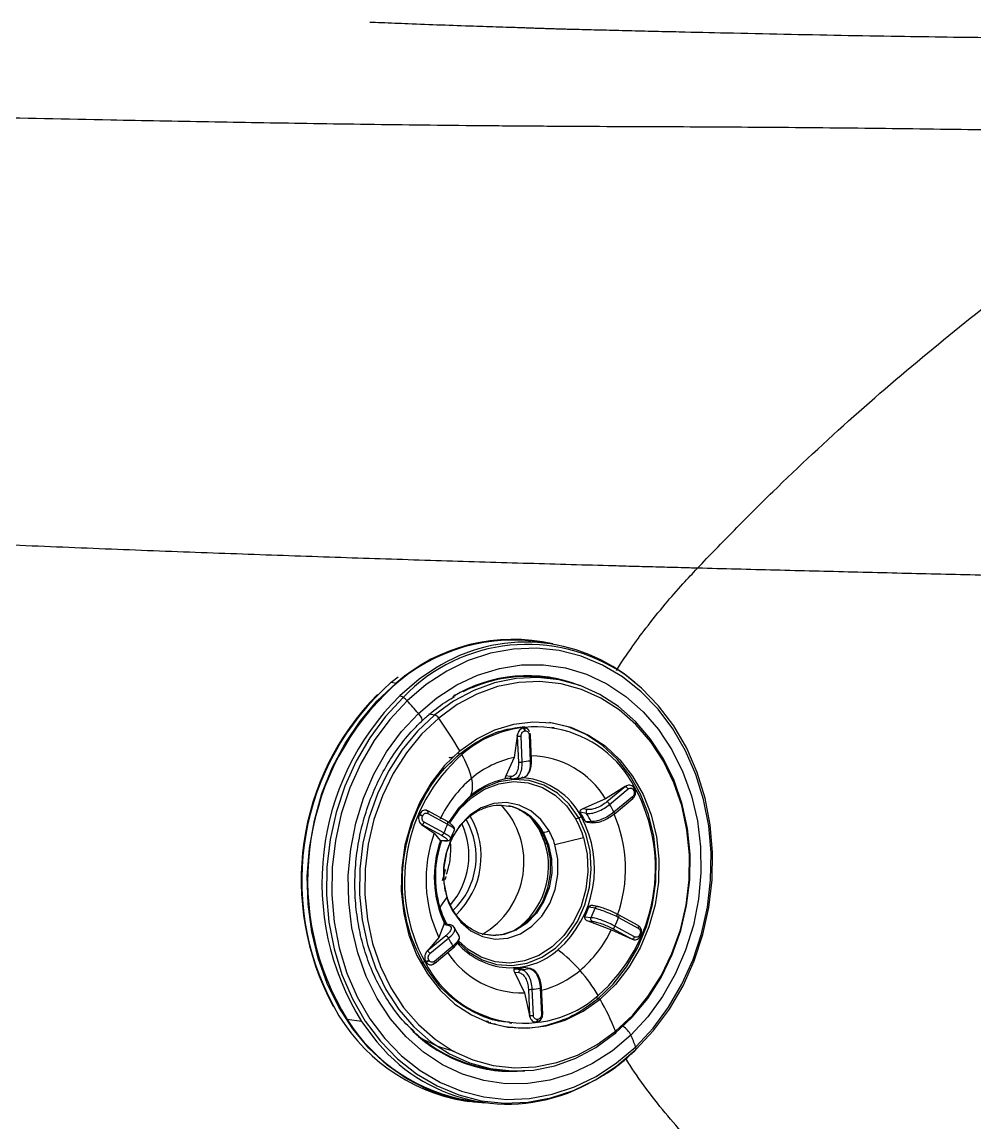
# Model space of a CAD drawing. Extents: x 526 to 610, y 679 to 808.
# Drawn here: x 573.742 to 577.835, y 748.633 to 753.361 of the extents above; entities that cross this region are included whole.
import ezdxf

# ---------------------------------------------------------------- set-up
doc = ezdxf.new("R2010")
doc.units = 0
doc.header["$MEASUREMENT"] = 0
doc.layers.add('1', color=4, linetype='Continuous')

# ---------------------------------------------------------------- blocks, each defined once
blk = doc.blocks.new('JETSETTER LX')
at = {"layer": '1', "color": 3, "linetype": 'Continuous', "lineweight": 25}
for p, q in [((49.8814, 53.815), (49.8199, 53.8238)), ((49.8206, 53.8277), (49.8201, 53.8278)), ((49.2004, 53.6485), (49.2304, 53.6724)), ((49.9131, 53.6602), (49.889, 53.6645)), ((49.2004, 53.6485), (49.2219, 53.6454)), ((49.4713, 53.5958), (49.4733, 53.5892)), ((49.3626, 53.5127), (49.3871, 53.5086)), ((49.7422, 53.4236), (49.7415, 53.4177)), ((49.742, 53.4176), (49.7422, 53.4236)), ((49.768, 53.4517), (49.7697, 53.4519)), ((49.7738, 53.4395), (49.7755, 53.4397)), ((49.7928, 53.4222), (49.7978, 53.3099)), ((49.7957, 53.4302), (49.7964, 53.4243)), ((49.8031, 53.3113), (49.7982, 53.4236)), ((49.901, 53.4531), (49.8903, 53.455)), ((49.7415, 53.4177), (49.7281, 53.3253)), ((49.7415, 53.4177), (49.742, 53.4176)), ((49.742, 53.4176), (49.7469, 53.3053)), ((49.7631, 53.3056), (49.7581, 53.4179)), ((49.7281, 53.3253), (49.6929, 53.2463)), ((49.7119, 53.2438), (49.6929, 53.2463)), ((49.7173, 53.2341), (49.6947, 53.2371)), ((49.7227, 53.2334), (49.7346, 53.2361)), ((49.7691, 53.2388), (49.7726, 53.241)), ((50.2059, 53.201), (50.1214, 53.1483)), ((50.2063, 53.201), (50.1266, 53.1348)), ((50.1383, 53.1243), (50.218, 53.1905)), ((50.2108, 53.204), (50.2059, 53.201)), ((50.2059, 53.201), (50.2063, 53.201)), ((50.2063, 53.201), (50.2108, 53.204)), ((50.2408, 53.1861), (50.2417, 53.1845)), ((50.2456, 53.1912), (50.2446, 53.1929)), ((50.1214, 53.1483), (50.0235, 53.1055)), ((50.2369, 53.1571), (50.1572, 53.0909)), ((50.1583, 53.0827), (50.238, 53.1489)), ((50.24, 53.1525), (50.236, 53.1485)), ((49.3513, 53.0988), (49.3561, 53.0969)), ((49.357, 53.0965), (49.3561, 53.0969)), ((49.4416, 53.0504), (49.357, 53.0965)), ((50.0422, 53.1022), (50.0235, 53.1055)), ((49.3209, 53.0789), (49.3217, 53.0808)), ((49.3348, 53.0735), (49.3356, 53.0753)), ((49.4266, 53.0014), (49.342, 53.0475)), ((49.3578, 53.0852), (49.4424, 53.0391)), ((50.0394, 53.0853), (50.0118, 53.0901)), ((50.0329, 53.0528), (50.0593, 53.05)), ((50.0402, 53.0477), (50.067, 53.0449)), ((49.327, 53.0407), (49.3308, 53.0377)), ((49.3313, 53.0377), (49.327, 53.0407)), ((49.3308, 53.0377), (49.385, 53.0005)), ((49.3308, 53.0377), (49.3313, 53.0377)), ((49.3313, 53.0377), (49.4159, 52.9916)), ((49.385, 53.0005), (49.4103, 52.9697)), ((49.4289, 52.9679), (49.4103, 52.9697)), ((49.4108, 52.9691), (49.4322, 52.9671)), ((49.9035, 52.9517), (50.0267, 52.9821)), ((49.4346, 52.814), (49.4316, 52.8018)), ((49.4388, 52.7262), (49.409, 52.6824)), ((50.0757, 52.6782), (50.0492, 52.6832)), ((50.0863, 52.6855), (50.0663, 52.6894)), ((50.0316, 52.6412), (50.0591, 52.6384)), ((50.0446, 52.6241), (50.1461, 52.5859)), ((50.0446, 52.6241), (50.0633, 52.6223)), ((50.2609, 52.6041), (50.1763, 52.6502)), ((50.1771, 52.6389), (50.2617, 52.5928)), ((49.4262, 52.6091), (49.4047, 52.5527)), ((49.4522, 52.6075), (49.4243, 52.6126)), ((49.4262, 52.6091), (49.4448, 52.6057)), ((50.1461, 52.5859), (50.2347, 52.5453)), ((50.1505, 52.5913), (50.2351, 52.5452)), ((50.2459, 52.5551), (50.1613, 52.6012)), ((50.2599, 52.6044), (50.2642, 52.6014)), ((49.4047, 52.5527), (49.3548, 52.4937)), ((49.4349, 52.5599), (49.3552, 52.4937)), ((49.3669, 52.4832), (49.4465, 52.5494)), ((49.6433, 52.5618), (49.6048, 52.5654)), ((50.2347, 52.5453), (50.2399, 52.5433)), ((50.2351, 52.5452), (50.2347, 52.5453)), ((50.2399, 52.5433), (50.2351, 52.5452)), ((50.2689, 52.5668), (50.2681, 52.565)), ((50.2726, 52.5614), (50.2734, 52.5632)), ((49.3548, 52.4937), (49.3512, 52.4897)), ((49.3512, 52.4897), (49.3552, 52.4937)), ((49.3552, 52.4937), (49.3548, 52.4937)), ((49.4654, 52.516), (49.3858, 52.4498)), ((49.3869, 52.4416), (49.4665, 52.5078)), ((49.3459, 52.4463), (49.335, 52.4476)), ((49.3495, 52.4481), (49.3486, 52.4498)), ((49.3629, 52.4542), (49.362, 52.4558)), ((49.3849, 52.4411), (49.3804, 52.4381)), ((49.7299, 52.4043), (49.7725, 52.315)), ((49.7299, 52.4043), (49.749, 52.4017)), ((49.7307, 52.4185), (49.7587, 52.4147)), ((49.7953, 52.4192), (49.7694, 52.4233)), ((49.851, 52.2238), (49.846, 52.3361)), ((49.7725, 52.315), (49.7943, 52.2179)), ((49.7898, 52.3301), (49.7948, 52.2178)), ((49.8109, 52.2182), (49.806, 52.3304)), ((49.8407, 52.3347), (49.8456, 52.2224)), ((50.098, 52.2876), (50.0873, 52.2891)), ((49.0729, 52.1915), (49.0114, 52.2003)), ((49.7943, 52.2179), (49.7955, 52.2119)), ((49.7948, 52.2178), (49.7943, 52.2179)), ((49.7955, 52.2119), (49.7948, 52.2178)), ((49.83, 52.2009), (49.8283, 52.2006)), ((49.6162, 52.1914), (49.6047, 52.1924)), ((49.7081, 52.1861), (49.7188, 52.1849)), ((49.8252, 52.1901), (49.8235, 52.1899)), ((49.6478, 51.9854), (49.6721, 51.9827)), ((49.5148, 51.8511), (49.5362, 51.8481)), ((49.5367, 51.852), (49.5982, 51.8431))]:
    blk.add_line(p, q, dxfattribs=at)
at = {"layer": '1', "color": 3, "linetype": 'Continuous', "lineweight": 25, "flags": 128}
for points in [[(50.2504, 52.0834), (50.3252, 52.1638), (50.3919, 52.2539), (50.4492, 52.3523), (50.4966, 52.4576), (50.5332, 52.5683), (50.5585, 52.6828), (50.5721, 52.7994), (50.5739, 52.9163), (50.5639, 53.0319), (50.5421, 53.1446), (50.5088, 53.2526), (50.4647, 53.3544), (50.4103, 53.4484), (50.3464, 53.5334), (50.2739, 53.6081), (50.1939, 53.6714), (50.1076, 53.7224), (50.0163, 53.7603), (49.9211, 53.7846), (49.8237, 53.7949), (49.7253, 53.791), (49.6273, 53.7731), (49.5314, 53.7414), (49.4387, 53.6964), (49.3507, 53.6387), (49.2687, 53.5691)], [(49.3901, 53.7085), (49.3208, 53.6616), (49.2368, 53.5903)], [(49.3169, 53.5151), (49.3963, 53.5822), (49.4817, 53.6373), (49.5717, 53.6796), (49.6649, 53.7084), (49.7598, 53.7233), (49.8549, 53.724), (49.9487, 53.7105), (50.0398, 53.683), (50.1266, 53.642), (50.2079, 53.5881), (50.2823, 53.5221), (50.3487, 53.4451), (50.406, 53.3584), (50.4534, 53.2632), (50.49, 53.1611), (50.5153, 53.0537), (50.5289, 52.9426), (50.5306, 52.8297), (50.5204, 52.7167), (50.4984, 52.6055), (50.4649, 52.4976), (50.4206, 52.3949), (50.366, 52.299), (50.3021, 52.2114), (50.2298, 52.1334)], [(50.161, 52.1397), (50.2355, 52.2102), (50.3022, 52.2912), (50.3597, 52.3814), (50.4073, 52.4791), (50.444, 52.5828), (50.4693, 52.6905), (50.4827, 52.8006), (50.4839, 52.9111), (50.473, 53.02), (50.4502, 53.1257), (50.4158, 53.2261), (50.3703, 53.3197), (50.3147, 53.4048), (50.2499, 53.48), (50.1769, 53.5439), (50.097, 53.5956), (50.0116, 53.634), (49.9221, 53.6586), (49.8301, 53.6689), (49.7371, 53.6647), (49.6447, 53.6462), (49.5546, 53.6136), (49.4682, 53.5675), (49.3871, 53.5086)], [(49.994, 53.64), (49.9123, 53.6639), (49.871, 53.6713)], [(50.2513, 52.0711), (50.3275, 52.153), (50.3953, 52.2447), (50.4538, 52.3449), (50.502, 52.4521), (50.5392, 52.5648), (50.565, 52.6813), (50.5789, 52.8), (50.5807, 52.9191), (50.5704, 53.0368), (50.5483, 53.1514), (50.5144, 53.2614), (50.4695, 53.365), (50.4141, 53.4608), (50.3491, 53.5473), (50.2753, 53.6234), (50.2031, 53.6814)], [(49.6112, 51.8414), (49.5536, 51.8458), (49.4546, 51.8648), (49.3588, 51.898), (49.2677, 51.945), (49.1825, 52.0049), (49.1046, 52.077), (49.0351, 52.1602), (48.9749, 52.2533), (48.925, 52.3549), (48.8861, 52.4635), (48.8588, 52.5776), (48.8434, 52.6955), (48.8401, 52.8155), (48.8491, 52.9358), (48.8702, 53.0547), (48.9031, 53.1704), (48.9473, 53.2812), (49.0021, 53.3856), (49.0668, 53.482), (49.1404, 53.5691), (49.2219, 53.6454)], [(50.1643, 52.1505), (50.2375, 52.2197), (50.3029, 52.2993), (50.3595, 52.3879), (50.4062, 52.4839), (50.4423, 52.5856), (50.4671, 52.6915), (50.4802, 52.7996), (50.4815, 52.908), (50.4708, 53.0151), (50.4483, 53.1188), (50.4145, 53.2174), (50.3699, 53.3093), (50.3153, 53.3929), (50.2516, 53.4667), (50.1799, 53.5295), (50.1014, 53.5803), (50.0176, 53.618), (49.9297, 53.6421), (49.8393, 53.6523), (49.748, 53.6482), (49.6573, 53.63), (49.5688, 53.598), (49.484, 53.5527), (49.4043, 53.4949)], [(49.252, 53.5836), (49.1757, 53.5017), (49.1079, 53.4101), (49.0495, 53.3099), (49.0013, 53.2026), (48.9641, 53.0899), (48.9383, 52.9734), (48.9244, 52.8547), (48.9226, 52.7357), (48.9328, 52.618), (48.955, 52.5033), (48.9888, 52.3934), (49.0338, 52.2897), (49.0892, 52.194), (49.1542, 52.1074), (49.228, 52.0314), (49.3094, 51.967), (49.3973, 51.9151), (49.4903, 51.8765), (49.5871, 51.8518), (49.6864, 51.8413), (49.7865, 51.8452), (49.8862, 51.8634), (49.9839, 51.8957), (50.0783, 51.9415), (50.1678, 52.0003), (50.2513, 52.0711)], [(49.2687, 53.5691), (49.1938, 53.4887), (49.1272, 53.3986), (49.0698, 53.3002), (49.0225, 53.1949), (48.9859, 53.0841), (48.9606, 52.9697), (48.947, 52.8531), (48.9452, 52.7362), (48.9552, 52.6205), (48.977, 52.5079), (49.0102, 52.3999), (49.0544, 52.2981), (49.1088, 52.204), (49.1727, 52.119), (49.2452, 52.0443), (49.3251, 51.9811), (49.4114, 51.9301), (49.5028, 51.8922), (49.5979, 51.8679), (49.6954, 51.8576), (49.7938, 51.8614), (49.8917, 51.8793), (49.9877, 51.911), (50.0804, 51.9561), (50.1684, 52.0138), (50.2504, 52.0834)], [(50.2298, 52.1334), (50.1504, 52.0663), (50.065, 52.0112), (49.975, 51.9689), (49.8818, 51.9401), (49.7869, 51.9252), (49.6918, 51.9245), (49.598, 51.938), (49.507, 51.9655), (49.4201, 52.0065), (49.3388, 52.0604), (49.2644, 52.1264), (49.198, 52.2034), (49.1407, 52.2901), (49.0934, 52.3853), (49.0567, 52.4874), (49.0314, 52.5948), (49.0178, 52.7059), (49.0161, 52.8188), (49.0263, 52.9318), (49.0483, 53.043), (49.0818, 53.1509), (49.1262, 53.2536), (49.1807, 53.3495), (49.2446, 53.4371), (49.3169, 53.5151)], [(49.3871, 53.5086), (49.3126, 53.4381), (49.2459, 53.3571), (49.1884, 53.2669), (49.1408, 53.1692), (49.1041, 53.0655), (49.0788, 52.9577), (49.0654, 52.8477), (49.0642, 52.7372), (49.0751, 52.6283), (49.0979, 52.5226), (49.1324, 52.4222), (49.1778, 52.3286), (49.2334, 52.2435), (49.2982, 52.1683), (49.3712, 52.1044), (49.4511, 52.0527), (49.5365, 52.0143), (49.626, 51.9897), (49.718, 51.9794), (49.811, 51.9836), (49.9034, 52.0021), (49.9935, 52.0347), (50.0799, 52.0808), (50.161, 52.1397)], [(49.4043, 53.4949), (49.3311, 53.4256), (49.2657, 53.346), (49.2091, 53.2575), (49.1624, 53.1615), (49.1263, 53.0597), (49.1015, 52.9539), (49.0884, 52.8458), (49.0872, 52.7373), (49.0979, 52.6303), (49.1203, 52.5266), (49.1541, 52.4279), (49.1987, 52.336), (49.2533, 52.2524), (49.317, 52.1786), (49.3887, 52.1158), (49.4672, 52.0651), (49.5511, 52.0274), (49.6389, 52.0032), (49.7293, 51.9931), (49.8206, 51.9972), (49.9113, 52.0154), (49.9998, 52.0474), (50.0846, 52.0927), (50.1643, 52.1505)], [(49.3169, 53.5151), (49.3225, 53.508), (49.3269, 53.501), (49.3301, 53.4944), (49.3317, 53.4885), (49.3317, 53.4838), (49.3301, 53.4805), (49.3299, 53.4802)], [(49.495, 53.3543), (49.5676, 53.4059), (49.6454, 53.4444), (49.7265, 53.469), (49.8091, 53.4791), (49.8915, 53.4745), (49.9718, 53.4554), (50.0482, 53.422), (50.1189, 53.3752), (50.1824, 53.3161), (50.2373, 53.2458), (50.2824, 53.1661), (50.3166, 53.0787), (50.3392, 52.9855), (50.3497, 52.8886), (50.3478, 52.7903), (50.3336, 52.6926), (50.3074, 52.5978), (50.2698, 52.5079), (50.2216, 52.4251), (50.1639, 52.3511), (50.098, 52.2876)], [(50.0873, 52.2891), (50.1532, 52.3526), (50.2109, 52.4266), (50.2591, 52.5095), (50.2967, 52.5993), (50.3229, 52.6941), (50.3371, 52.7918), (50.3389, 52.8902), (50.3285, 52.9871), (50.3059, 53.0802), (50.2717, 53.1677), (50.2266, 53.2474), (50.1717, 53.3176), (50.1082, 53.3768), (50.0374, 53.4236), (49.9611, 53.4569), (49.8808, 53.4761), (49.8797, 53.4762)], [(49.7928, 53.4222), (49.7946, 53.4224), (49.7961, 53.4227), (49.7972, 53.423), (49.7979, 53.4233), (49.7982, 53.4236), (49.798, 53.4238), (49.7974, 53.4241), (49.7964, 53.4243)], [(49.495, 53.3543), (49.4291, 53.2908), (49.3714, 53.2168), (49.3233, 53.1339), (49.2857, 53.0441), (49.2595, 52.9493), (49.2453, 52.8516), (49.2434, 52.7532), (49.2539, 52.6563), (49.2764, 52.5631), (49.3107, 52.4757), (49.3557, 52.396), (49.4106, 52.3258), (49.4742, 52.2666), (49.5449, 52.2198), (49.6213, 52.1865), (49.7015, 52.1673), (49.7839, 52.1627), (49.8666, 52.1728), (49.9477, 52.1974), (50.0254, 52.236), (50.098, 52.2876)], [(50.0056, 53.066), (49.9644, 53.1247), (49.914, 53.1721), (49.8562, 53.2065), (49.7934, 53.2264), (49.7278, 53.2311), (49.6621, 53.2205), (49.5987, 53.195), (49.5402, 53.1554), (49.4886, 53.1034), (49.4485, 53.0452)], [(49.4516, 53.0435), (49.4521, 53.0444), (49.4941, 53.1035), (49.5446, 53.1524), (49.6015, 53.1893), (49.6628, 53.2128), (49.7262, 53.222), (49.7892, 53.2166), (49.8496, 53.1968), (49.905, 53.1634), (49.9534, 53.1175), (49.993, 53.0609)], [(49.5423, 53.1617), (49.4896, 53.1085), (49.447, 53.0462)], [(49.8781, 53.0109), (49.8431, 53.0594), (49.7996, 53.0968), (49.7496, 53.1214), (49.6958, 53.1319), (49.6407, 53.1278), (49.5871, 53.1093), (49.5377, 53.0772), (49.4949, 53.0333), (49.461, 52.9797), (49.4375, 52.9191), (49.4257, 52.8545), (49.4262, 52.7891), (49.4388, 52.7262)], [(49.4863, 52.5336), (49.5327, 52.4907), (49.5904, 52.4564), (49.6533, 52.4365), (49.7188, 52.4317), (49.7845, 52.4423), (49.8479, 52.4679), (49.9065, 52.5074), (49.958, 52.5594), (50.0005, 52.6219), (50.0324, 52.6924), (50.0524, 52.7682), (50.0598, 52.8465), (50.0542, 52.9242), (50.0359, 52.9983), (50.0056, 53.066)], [(49.7872, 53.0794), (49.8126, 53.0555), (49.8464, 53.0087)], [(49.8608, 52.9598), (49.8361, 53.0181), (49.8022, 53.0662)], [(49.8527, 53.0055), (49.8763, 52.9509), (49.8888, 52.8908), (49.8896, 52.8282), (49.8786, 52.7663), (49.8564, 52.7081), (49.8241, 52.6566), (49.7833, 52.6144), (49.7361, 52.5835), (49.6849, 52.5656), (49.6321, 52.5615), (49.604, 52.5651)], [(49.4642, 52.6669), (49.4991, 52.6185), (49.5427, 52.581), (49.5926, 52.5565), (49.6465, 52.546), (49.7016, 52.5501), (49.7552, 52.5686), (49.8046, 52.6006), (49.8473, 52.6445), (49.8813, 52.6981), (49.9047, 52.7587), (49.9165, 52.8234), (49.9161, 52.8888), (49.9035, 52.9517)], [(50.0267, 52.9821), (50.0422, 52.9099), (50.0455, 52.8348), (50.0366, 52.7596), (50.0157, 52.6871), (49.9836, 52.6201), (49.9415, 52.561), (49.8911, 52.5121), (49.8342, 52.4752), (49.7729, 52.4517), (49.7095, 52.4424), (49.6465, 52.4478), (49.5861, 52.4676), (49.5307, 52.5011), (49.4894, 52.5389)], [(49.8709, 52.9514), (49.8831, 52.8906), (49.8836, 52.8274), (49.8721, 52.765), (49.8495, 52.7064), (49.8167, 52.6547), (49.7754, 52.6122), (49.7277, 52.5813), (49.6759, 52.5634), (49.6367, 52.5591)], [(49.4324, 52.8439), (49.4268, 52.8201), (49.4198, 52.7959)], [(50.2715, 52.561), (50.2722, 52.5611), (50.2725, 52.5613), (50.2726, 52.5617), (50.2723, 52.5621), (50.2717, 52.5627), (50.2707, 52.5634), (50.2695, 52.5642), (50.2681, 52.565)], [(49.0729, 52.1915), (49.1384, 52.1044), (49.1657, 52.0739)], [(49.6488, 52.1798), (49.6358, 52.1821), (49.6188, 52.185)]]:
    blk.add_lwpolyline(points, dxfattribs=at)
at = {"layer": '1', "color": 3, "linetype": 'Continuous', "lineweight": 25}
for centre, radius, start, end in [((49.7244, 53.0608), 0.769, 82.8661, 135.5653), ((49.7221, 53.0715), 0.7612, 76.9155, 131.0749), ((49.785, 53.0735), 0.7378, 55.4781, 136.2583), ((49.7774, 53.0978), 0.7232, 49.5295, 122.379), ((49.7863, 53.058), 0.6185, 68.5925, 121.2763), ((49.7854, 53.0612), 0.6121, 80.251, 112.8271), ((49.9515, 52.7973), 1.1352, 131.4241, 208.4573), ((49.8065, 52.9982), 0.6784, 112.4035, 116.072), ((49.9481, 52.7992), 1.1341, 135.3578, 208.3395), ((49.9729, 52.7967), 1.1314, 134.8243, 211.8128), ((50.0339, 52.7879), 1.131, 134.81, 211.8271), ((49.2286, 53.5515), 0.0397, 54.0302, 78.181), ((49.1988, 53.5053), 0.0946, 42.3467, 55.7983), ((47.5916, 52.0238), 2.2805, 40.8388, 42.657), ((49.3764, 53.4777), 0.0328, 31.7172, 70.9924), ((47.832, 52.381), 1.9269, 30.3401, 35.3175), ((49.8201, 52.9774), 0.4798, 27.0486, 131.197), ((49.7593, 53.4401), 0.0145, 357.3512, 53.0172), ((49.761, 53.4403), 0.0145, 357.3512, 53.0172), ((49.7486, 53.4935), 0.0762, 265.0168, 277.1869), ((49.9841, 52.7931), 0.7264, 131.3574, 208.524), ((48.0139, 52.4968), 1.703, 29.6861, 30.0181), ((49.1699, 53.145), 0.3861, 13.5936, 30.05), ((49.7929, 52.9476), 0.3849, 31.4154, 88.6094), ((49.8135, 52.9192), 0.4149, 101.8704, 130.2754), ((49.7535, 53.3812), 0.0762, 265.0165, 277.1869), ((49.8234, 52.9567), 0.3541, 94.1523, 99.8087), ((49.7984, 53.318), 0.0082, 265.2466, 304.861), ((49.8838, 52.8349), 0.5248, 130.1877, 154.4489), ((49.7547, 52.913), 0.327, 98.0905, 130.5072), ((49.4312, 53.2032), 0.1186, 339.4949, 15.9419), ((49.7386, 52.9254), 0.3146, 27.4196, 84.1883), ((49.6092, 52.8487), 0.7264, 311.3574, 28.524), ((50.1988, 53.1809), 0.0214, 26.775, 69.5528), ((50.2396, 53.1909), 0.00492, 283.7124, 34.1723), ((50.2383, 53.191), 0.00732, 298.2676, 2.2634), ((50.2314, 53.1522), 0.00734, 333.6407, 41.9245), ((49.3507, 53.0904), 0.00881, 324.0028, 43.9302), ((49.4119, 52.8763), 0.3585, 300.0318, 43.0188), ((49.6585, 52.9031), 0.2195, 27.7952, 77.4867), ((50.1192, 53.1147), 0.0214, 26.7747, 69.5539), ((49.7386, 52.8763), 0.4705, 27.1403, 31.8203), ((49.3057, 53.0198), 0.0611, 61.4894, 75.5691), ((49.3064, 53.0216), 0.0611, 61.4894, 75.5691), ((49.3287, 53.0513), 0.0139, 280.8008, 344.0957), ((49.4399, 53.0473), 0.00355, 31.8132, 60.8834), ((49.4323, 53.0447), 0.0115, 331.2176, 23.0119), ((49.247, 52.8999), 0.3184, 313.6083, 29.9135), ((49.2396, 52.9009), 0.3469, 313.6444, 29.9508), ((49.6079, 52.8486), 0.466, 311.4819, 28.3995), ((50.102, 52.8104), 0.2732, 110.6759, 113.5227), ((49.6476, 52.8666), 0.3963, 16.948, 29.3606), ((50.0906, 52.8408), 0.2407, 107.5882, 110.6858), ((49.6789, 52.8773), 0.3952, 26.3726, 32.588), ((49.7058, 52.8734), 0.3952, 26.5422, 32.4184), ((50.1548, 53.0868), 0.00476, 288.473, 59.9446), ((49.6173, 52.8468), 0.5893, 340.1328, 23.5524), ((49.9377, 52.8005), 0.5878, 160.1012, 204.9354), ((49.4133, 53.0052), 0.0139, 280.799, 344.0963), ((49.9562, 52.8019), 0.5659, 155.2163, 159.3538), ((49.212, 52.9049), 0.3222, 318.9014, 24.6419), ((49.8533, 53.0144), 0.00895, 220.0783, 266.3473), ((49.5954, 52.8674), 0.288, 16.948, 29.3606), ((49.8548, 53.0574), 0.052, 267.6496, 296.6001), ((49.6183, 52.8648), 0.2981, 16.948, 29.3606), ((49.8541, 52.8119), 0.469, 160.1874, 205.3447), ((49.8445, 52.8133), 0.4581, 159.9662, 206.3273), ((49.8489, 52.8136), 0.459, 160.2693, 196.6134), ((49.5408, 52.8588), 0.3356, 305.6464, 17.5136), ((49.8424, 52.9275), 0.0372, 40.0323, 60.4483), ((49.724, 52.8131), 0.2981, 196.948, 209.3606), ((49.7881, 52.7979), 0.3963, 196.948, 209.3606), ((49.457, 52.67), 0.00775, 336.7425, 25.6261), ((49.6024, 52.8455), 0.4753, 334.5375, 340.0326), ((49.6294, 52.8417), 0.4753, 334.6874, 339.8824), ((49.6475, 52.8384), 0.5659, 335.2163, 339.3538), ((50.1709, 52.6439), 0.00799, 321.1119, 56.1501), ((49.6727, 52.8122), 0.5248, 310.1877, 334.4489), ((50.1479, 52.605), 0.0139, 280.7989, 344.0963), ((50.2546, 52.598), 0.00881, 324.0028, 43.9302), ((49.4274, 52.5398), 0.0214, 26.7746, 69.554), ((49.8652, 52.764), 0.4705, 207.1403, 211.8203), ((49.7151, 52.7261), 0.3032, 220.3906, 311.6371), ((50.2325, 52.5589), 0.0139, 280.8008, 344.0957), ((50.2666, 52.5595), 0.00764, 28.6899, 72.9369), ((49.3477, 52.4736), 0.0214, 26.775, 69.5528), ((49.7623, 52.697), 0.3821, 213.18, 271.5302), ((49.46, 52.5111), 0.00734, 333.6404, 41.9248), ((49.544, 52.0043), 0.6198, 41.0577, 53.0394), ((49.7732, 52.6645), 0.4798, 207.0486, 311.197), ((49.3451, 52.4754), 0.0258, 277.6191, 310.751), ((49.3461, 52.4737), 0.0258, 277.6191, 310.751), ((49.3803, 52.4449), 0.00734, 333.6407, 41.9245), ((49.714, 52.7155), 0.2975, 273.2247, 280.7363), ((49.7409, 52.7116), 0.2975, 273.4296, 280.5311), ((49.7415, 52.7303), 0.4178, 284.5544, 310.2268), ((49.5059, 51.9643), 0.6747, 30.1753, 41.4937), ((49.8413, 52.3429), 0.0082, 265.2466, 304.861), ((49.7964, 52.4061), 0.0762, 265.0165, 277.187), ((49.7803, 52.6836), 0.3541, 274.1523, 279.8087), ((48.6545, 51.5062), 1.6327, 28.6518, 29.0053), ((48.8257, 51.5879), 1.452, 22.7945, 28.8062), ((48.9533, 52.2599), 0.00352, 164.5086, 272.159), ((49.6471, 52.6258), 0.7859, 208.0427, 260.3028), ((49.6605, 52.6089), 0.767, 212.1895, 260.708), ((49.8014, 52.2938), 0.0762, 265.0168, 277.1869), ((49.8187, 52.1984), 0.00982, 299.3423, 12.95), ((49.8204, 52.1987), 0.00982, 299.3423, 12.95), ((49.8463, 52.2306), 0.0082, 265.2471, 304.8606), ((49.7614, 52.6539), 0.6863, 225.9828, 230.0186), ((49.7205, 52.5955), 0.6177, 226.2588, 275.0094), ((49.6261, 52.1903), 0.00992, 174.149, 192.8088), ((50.1603, 52.1458), 0.00616, 276.5189, 49.3558), ((50.1486, 52.0936), 0.0905, 26.0994, 58.337), ((49.7188, 52.5954), 0.614, 229.5512, 263.3659), ((49.605, 52.6188), 0.57, 240.2423, 256.3108), ((49.3604, 51.7472), 0.9513, 20.6965, 23.9534), ((49.7014, 52.5623), 0.7249, 222.3586, 300.8415), ((50.2357, 52.0761), 0.0164, 342.4098, 26.3863), ((49.7135, 52.5763), 0.5984, 261.8474, 274.0176)]:
    blk.add_arc(centre, radius, start, end, dxfattribs=at)
for points, knots in [([(49.1083, 56.4837), (49.1251, 56.4831), (49.1801, 56.4808), (49.2822, 56.4767), (49.4138, 56.4716), (49.5443, 56.4669), (49.6473, 56.4636), (49.7163, 56.4615), (49.7531, 56.4603), (49.7773, 56.4596), (49.7967, 56.4588), (49.8187, 56.458), (49.8408, 56.4572), (49.8628, 56.4565), (49.8848, 56.4557), (49.9068, 56.455), (49.9288, 56.4544), (49.9508, 56.4538), (49.9728, 56.4532), (50.0217, 56.452), (50.0993, 56.4501), (50.2072, 56.4474), (50.3205, 56.4447), (50.4654, 56.4413), (50.655, 56.4369), (50.969, 56.43), (51.3554, 56.4229), (51.746, 56.4175), (52.0596, 56.4144), (52.3122, 56.4124), (52.5267, 56.4112), (52.6545, 56.4106), (52.7032, 56.4103)], [0, 0, 0, 0, 0.0137896, 0.0450297, 0.0838538, 0.1220186, 0.1524476, 0.1688481, 0.1789834, 0.1828287, 0.1889075, 0.1949855, 0.2010629, 0.2071395, 0.2132153, 0.2192902, 0.2253643, 0.2314375, 0.2375097, 0.243581, 0.2719351, 0.3017968, 0.3331746, 0.3660758, 0.4223852, 0.4911244, 0.6282354, 0.7460908, 0.8192164, 0.8921737, 0.9588882, 1, 1, 1, 1]), ([(44.8336, 56.1506), (44.8593, 56.1498), (44.9106, 56.148), (44.9877, 56.1454), (45.0647, 56.1429), (45.1419, 56.1403), (45.219, 56.1378), (45.2963, 56.1352), (45.3735, 56.1328), (45.4508, 56.1303), (45.5282, 56.1278), (45.6056, 56.1254), (45.6831, 56.123), (45.7606, 56.1207), (45.8381, 56.1183), (45.9157, 56.116), (46.1116, 56.1102), (46.4259, 56.1012), (46.9042, 56.0885), (47.4286, 56.0758), (47.9479, 56.0648), (48.4179, 56.0559), (48.7749, 56.0498), (49.0714, 56.0453), (49.3097, 56.0422), (49.5552, 56.0396), (49.8079, 56.0375), (50.0606, 56.0359), (50.3061, 56.0349), (50.5375, 56.0341), (50.7658, 56.0328), (50.9965, 56.0309), (51.3125, 56.0277), (51.6257, 56.0235), (51.94, 56.0184), (52.1754, 56.0142), (52.3802, 56.0102), (52.5367, 56.007), (52.6149, 56.0054), (52.6477, 56.0047)], [0, 0, 0, 0, 0.009463, 0.018933, 0.028411, 0.037896, 0.04739, 0.056893, 0.066403, 0.075923, 0.085452, 0.09499, 0.104538, 0.114095, 0.123663, 0.133242, 0.142831, 0.196244, 0.249951, 0.321132, 0.392827, 0.446127, 0.499986, 0.529642, 0.56035, 0.592114, 0.62494, 0.658806, 0.690927, 0.721299, 0.749917, 0.780906, 0.812434, 0.874963, 0.905183, 0.93749, 0.968748, 0.9869, 1, 1, 1, 1]), ([(50.5158, 54.1385), (50.5678, 54.193), (50.6206, 54.2477), (50.7283, 54.3571), (50.7832, 54.4119), (50.9512, 54.5757), (51.0676, 54.6843), (51.3063, 54.8968), (51.4285, 55.0007), (51.6722, 55.2006), (51.7938, 55.2967), (51.9109, 55.3879)], [0, 0, 0, 0, 0.125, 0.125, 0.25, 0.25, 0.5, 0.5, 0.75, 0.75, 1, 1, 1, 1]), ([(50.5158, 54.1385), (50.4925, 54.1391), (50.4493, 54.1402), (50.3895, 54.1418), (50.3217, 54.1437), (50.245, 54.1457), (50.0637, 54.1507), (49.79, 54.1585), (49.4163, 54.1697), (49.0323, 54.182), (48.704, 54.1933), (48.4354, 54.203), (48.1631, 54.2132), (47.8169, 54.2269), (47.3945, 54.2447), (46.9678, 54.2637), (46.5398, 54.284), (46.1075, 54.3054), (45.6743, 54.3281), (45.2306, 54.3522), (44.8602, 54.3734), (44.5562, 54.3911), (44.3699, 54.4023), (44.2194, 54.4113), (44.107, 54.4182), (43.9893, 54.4254), (43.9091, 54.4304), (43.8681, 54.4329)], [0, 0, 0, 0, 0.011892, 0.022046, 0.030456, 0.04634, 0.060926, 0.122065, 0.183571, 0.245432, 0.30829, 0.339715, 0.37131, 0.434638, 0.498026, 0.560943, 0.62311, 0.684429, 0.747016, 0.807795, 0.872294, 0.903091, 0.935591, 0.950585, 0.966313, 0.982783, 1, 1, 1, 1]), ([(50.1678, 53.6991), (50.1738, 53.7088), (50.1937, 53.741), (50.2357, 53.802), (50.2988, 53.8882), (50.3734, 53.9807), (50.4477, 54.0659), (50.4949, 54.1162), (50.5158, 54.1385)], [0, 0, 0, 0, 0.059971, 0.200774, 0.393663, 0.629066, 0.835864, 1, 1, 1, 1]), ([(55.2957, 54.0161), (55.2731, 54.0168), (55.228, 54.0182), (55.1604, 54.0203), (55.0927, 54.0224), (55.0249, 54.0244), (54.9571, 54.0265), (54.8891, 54.0285), (54.8211, 54.0305), (54.7529, 54.0325), (54.6847, 54.0345), (54.6164, 54.0364), (54.5479, 54.0384), (54.4794, 54.0403), (54.4107, 54.0422), (54.3419, 54.0441), (54.273, 54.046), (54.204, 54.0478), (54.1349, 54.0497), (53.8871, 54.0563), (53.4664, 54.067), (53.0158, 54.0778), (52.7061, 54.0852), (52.5348, 54.0892), (52.3642, 54.0933), (52.1942, 54.0972), (52.0249, 54.1012), (51.856, 54.1052), (51.6876, 54.1092), (51.5196, 54.1133), (51.3519, 54.1173), (51.1845, 54.1214), (51.0172, 54.1256), (50.8501, 54.1298), (50.6832, 54.1341), (50.5715, 54.137), (50.5158, 54.1385)], [0, 0, 0, 0, 0.013397, 0.02685, 0.040358, 0.053921, 0.067541, 0.081217, 0.094948, 0.108737, 0.122581, 0.136483, 0.150441, 0.164456, 0.178528, 0.192657, 0.206844, 0.221087, 0.235388, 0.249747, 0.375162, 0.499755, 0.536412, 0.572936, 0.609326, 0.64558, 0.681695, 0.717668, 0.753497, 0.789178, 0.824709, 0.860086, 0.895307, 0.930368, 0.965267, 1, 1, 1, 1]), ([(49.3299, 53.4802), (49.3418, 53.4912), (49.3769, 53.5234), (49.4242, 53.56), (49.4613, 53.5803), (49.4721, 53.5862)], [0, 0, 0, 0, 0.267903, 0.78676, 1, 1, 1, 1]), ([(49.2999, 52.148), (49.2902, 52.1566), (49.2582, 52.185), (49.2111, 52.2435), (49.1595, 52.322), (49.1169, 52.4084), (49.0835, 52.5007), (49.0598, 52.5978), (49.0463, 52.6982), (49.043, 52.8004), (49.05, 52.9031), (49.0673, 53.0046), (49.0946, 53.1035), (49.1314, 53.1984), (49.1772, 53.2879), (49.2314, 53.3705), (49.2833, 53.4341), (49.3178, 53.4683), (49.3299, 53.4802)], [0, 0, 0, 0, 0.029116, 0.096247, 0.163256, 0.23017, 0.297015, 0.36381, 0.430574, 0.497315, 0.564041, 0.630755, 0.697458, 0.764151, 0.830837, 0.897523, 0.964217, 1, 1, 1, 1]), ([(49.4933, 53.3402), (49.5239, 53.3626), (49.5852, 53.4076), (49.6814, 53.447), (49.7452, 53.4546), (49.7739, 53.458)], [0, 0, 0, 0, 0.355139, 0.710278, 1, 1, 1, 1]), ([(49.768, 53.4517), (49.765, 53.451), (49.759, 53.4495), (49.7512, 53.4429), (49.7451, 53.434), (49.7432, 53.4271), (49.7422, 53.4236)], [0, 0, 0, 0, 0.247558, 0.500834, 0.753648, 1, 1, 1, 1]), ([(49.7581, 53.4179), (49.7583, 53.4208), (49.7587, 53.4266), (49.7628, 53.4336), (49.7681, 53.4381), (49.7719, 53.439), (49.7738, 53.4395)], [0, 0, 0, 0, 0.279486, 0.559002, 0.779415, 1, 1, 1, 1]), ([(49.7873, 53.4459), (49.787, 53.4462), (49.7848, 53.449), (49.7786, 53.4518), (49.7727, 53.4519), (49.7697, 53.4519)], [0, 0, 0, 0, 0.0594569, 0.5351616, 1, 1, 1, 1]), ([(49.7755, 53.4397), (49.7779, 53.4396), (49.7828, 53.4394), (49.7884, 53.4349), (49.7919, 53.4288), (49.7925, 53.4244), (49.7928, 53.4222)], [0, 0, 0, 0, 0.279658, 0.559227, 0.779582, 1, 1, 1, 1]), ([(49.7945, 53.4367), (49.7942, 53.4375), (49.7927, 53.4409), (49.7901, 53.4442), (49.7876, 53.4458), (49.7873, 53.446)], [0, 0, 0, 0, 0.2195474, 0.9209679, 1, 1, 1, 1]), ([(49.4485, 53.327), (49.4495, 53.3264), (49.4516, 53.3254), (49.455, 53.3248), (49.4584, 53.3251), (49.4618, 53.3261), (49.4639, 53.3275), (49.4649, 53.3282)], [0, 0, 0, 0, 0.19962, 0.399427, 0.599418, 0.799551, 1, 1, 1, 1]), ([(49.7469, 53.3053), (49.7467, 53.2967), (49.7464, 53.2794), (49.7386, 53.2586), (49.7267, 53.2449), (49.7168, 53.2442), (49.7119, 53.2438)], [0, 0, 0, 0, 0.249775, 0.50014, 0.75045, 1, 1, 1, 1]), ([(49.7346, 53.2361), (49.7363, 53.2363), (49.7436, 53.2374), (49.7536, 53.2512), (49.7625, 53.2751), (49.7629, 53.2954), (49.7631, 53.3056)], [0, 0, 0, 0, 0.088699, 0.392442, 0.696206, 1, 1, 1, 1]), ([(49.7978, 53.3099), (49.7976, 53.2997), (49.7972, 53.2794), (49.7884, 53.255), (49.7752, 53.239), (49.7646, 53.2383), (49.7593, 53.2379)], [0, 0, 0, 0, 0.25003, 0.500035, 0.750022, 1, 1, 1, 1]), ([(49.7904, 53.2583), (49.7918, 53.2603), (49.7971, 53.2676), (49.8023, 53.2865), (49.8028, 53.3034), (49.803, 53.3119)], [0, 0, 0, 0, 0.160583, 0.58024, 1, 1, 1, 1]), ([(49.6929, 53.2463), (49.692, 53.2449), (49.6902, 53.2421), (49.6899, 53.2394), (49.6904, 53.2378), (49.6913, 53.2371), (49.6927, 53.2368), (49.694, 53.237), (49.6947, 53.2371)], [0, 0, 0, 0, 0.298252, 0.575106, 0.701493, 0.809407, 0.905741, 1, 1, 1, 1]), ([(49.7119, 53.2438), (49.712, 53.2429), (49.7122, 53.2408), (49.7131, 53.2391), (49.7135, 53.2381)], [0, 0, 0, 0, 0.481432, 1, 1, 1, 1]), ([(49.7135, 53.2381), (49.7141, 53.2373), (49.7152, 53.2356), (49.7176, 53.234), (49.7201, 53.2332), (49.7219, 53.2334), (49.7227, 53.2334)], [0, 0, 0, 0, 0.259419, 0.518943, 0.768457, 1, 1, 1, 1]), ([(49.7299, 53.2335), (49.7388, 53.235), (49.7503, 53.2368), (49.7617, 53.2376), (49.7642, 53.2377)], [0, 0, 0, 0, 0.779559, 1, 1, 1, 1]), ([(49.7664, 53.2422), (49.7654, 53.2411), (49.7638, 53.2394), (49.7613, 53.2382), (49.7599, 53.238), (49.7593, 53.2379)], [0, 0, 0, 0, 0.5013116, 0.7505558, 1, 1, 1, 1]), ([(49.7764, 53.2434), (49.7789, 53.2446), (49.7844, 53.2473), (49.7882, 53.2544), (49.7904, 53.2583)], [0, 0, 0, 0, 0.4451, 1, 1, 1, 1]), ([(50.2437, 53.1937), (50.2418, 53.1964), (50.238, 53.2017), (50.2295, 53.2061), (50.2201, 53.2073), (50.2139, 53.2051), (50.2108, 53.204)], [0, 0, 0, 0, 0.247553, 0.500917, 0.753662, 1, 1, 1, 1]), ([(50.218, 53.1905), (50.2202, 53.1919), (50.2246, 53.1947), (50.2315, 53.1942), (50.2372, 53.1912), (50.2396, 53.1878), (50.2408, 53.1861)], [0, 0, 0, 0, 0.279486, 0.559002, 0.779415, 1, 1, 1, 1]), ([(50.2383, 53.1494), (50.2396, 53.1506), (50.2423, 53.1531), (50.2465, 53.1594), (50.2497, 53.1685), (50.2499, 53.1782), (50.2482, 53.1856), (50.2466, 53.189), (50.2458, 53.1906)], [0, 0, 0, 0, 0.128542, 0.253987, 0.50028, 0.746491, 0.871778, 1, 1, 1, 1]), ([(50.2417, 53.1845), (50.2428, 53.182), (50.2449, 53.1769), (50.2441, 53.1685), (50.2413, 53.1616), (50.2384, 53.1586), (50.2369, 53.1571)], [0, 0, 0, 0, 0.279658, 0.559227, 0.779582, 1, 1, 1, 1]), ([(49.3513, 53.0988), (49.3486, 53.0992), (49.343, 53.0999), (49.3343, 53.0965), (49.3266, 53.0902), (49.3233, 53.0839), (49.3217, 53.0808)], [0, 0, 0, 0, 0.246603, 0.499388, 0.752586, 1, 1, 1, 1]), ([(49.464, 52.6734), (49.4598, 52.6813), (49.4473, 52.7052), (49.4327, 52.75), (49.4245, 52.8076), (49.4267, 52.8667), (49.4388, 52.9245), (49.4605, 52.9786), (49.4905, 53.0266), (49.5274, 53.0664), (49.5697, 53.0964), (49.6153, 53.1154), (49.6614, 53.1235), (49.6911, 53.1191), (49.7053, 53.1171)], [0, 0, 0, 0, 0.043692, 0.131317, 0.218861, 0.306206, 0.393419, 0.480519, 0.567532, 0.654535, 0.741712, 0.829397, 0.918033, 1, 1, 1, 1]), ([(49.7053, 53.1171), (49.7067, 53.1169), (49.724, 53.1155), (49.753, 53.1031), (49.7774, 53.085), (49.7885, 53.0769)], [0, 0, 0, 0, 0.045836, 0.571282, 1, 1, 1, 1]), ([(50.0235, 53.1055), (50.0213, 53.1046), (50.0171, 53.1029), (50.0133, 53.0994), (50.0114, 53.0964), (50.0107, 53.0942), (50.0108, 53.0921), (50.0115, 53.0908), (50.0118, 53.0901)], [0, 0, 0, 0, 0.29899, 0.576196, 0.702242, 0.809893, 0.905998, 1, 1, 1, 1]), ([(50.0387, 53.0975), (50.0384, 53.0964), (50.0376, 53.0943), (50.0375, 53.0909), (50.0381, 53.0878), (50.039, 53.0861), (50.0394, 53.0853)], [0, 0, 0, 0, 0.259415, 0.518936, 0.76845, 1, 1, 1, 1]), ([(50.0422, 53.1022), (50.0415, 53.1016), (50.0401, 53.1002), (50.0392, 53.0984), (50.0387, 53.0975)], [0, 0, 0, 0, 0.481432, 1, 1, 1, 1]), ([(50.0394, 53.0853), (50.046, 53.0849), (50.0592, 53.0842), (50.0863, 53.0927), (50.1146, 53.1065), (50.1304, 53.1184), (50.1383, 53.1243)], [0, 0, 0, 0, 0.249978, 0.4999653, 0.7499704, 1, 1, 1, 1]), ([(50.1266, 53.1348), (50.1199, 53.1297), (50.1064, 53.1197), (50.0822, 53.1082), (50.059, 53.1014), (50.0478, 53.1019), (50.0422, 53.1022)], [0, 0, 0, 0, 0.249775, 0.500139, 0.75045, 1, 1, 1, 1]), ([(49.3209, 53.0789), (49.3198, 53.0756), (49.3176, 53.0687), (49.3181, 53.0577), (49.3212, 53.0477), (49.3251, 53.043), (49.327, 53.0407)], [0, 0, 0, 0, 0.247558, 0.500834, 0.753648, 1, 1, 1, 1]), ([(49.342, 53.0475), (49.34, 53.049), (49.336, 53.0521), (49.3332, 53.0595), (49.3328, 53.067), (49.3341, 53.0713), (49.3348, 53.0735)], [0, 0, 0, 0, 0.279486, 0.559002, 0.779415, 1, 1, 1, 1]), ([(49.3356, 53.0753), (49.337, 53.0778), (49.3397, 53.0827), (49.3461, 53.0865), (49.3525, 53.0874), (49.356, 53.0859), (49.3578, 53.0852)], [0, 0, 0, 0, 0.279658, 0.559227, 0.779582, 1, 1, 1, 1]), ([(49.4719, 53.0148), (49.4724, 53.0168), (49.4733, 53.0208), (49.4677, 53.0297), (49.4575, 53.0396), (49.4474, 53.0462), (49.4424, 53.0495)], [0, 0, 0, 0, 0.254779, 0.506776, 0.754499, 1, 1, 1, 1]), ([(49.8082, 53.0583), (49.8092, 53.0573), (49.8228, 53.0436), (49.8413, 53.0109), (49.8539, 52.9768), (49.8599, 52.9609)], [0, 0, 0, 0, 0.041777, 0.550909, 1, 1, 1, 1]), ([(50.0329, 53.0528), (50.0333, 53.0522), (50.0341, 53.0508), (50.0362, 53.0492), (50.0378, 53.0486), (50.0386, 53.0482)], [0, 0, 0, 0, 0.315776, 0.638537, 1, 1, 1, 1]), ([(50.1572, 53.0909), (50.1493, 53.0849), (50.1335, 53.0731), (50.1052, 53.0593), (50.0783, 53.0505), (50.0657, 53.0502), (50.0593, 53.05)], [0, 0, 0, 0, 0.25003, 0.500035, 0.750022, 1, 1, 1, 1]), ([(50.0735, 53.0469), (50.0729, 53.0464), (50.0717, 53.0456), (50.0691, 53.0448), (50.0657, 53.0448), (50.0626, 53.0463), (50.0605, 53.0481), (50.0597, 53.0494), (50.0593, 53.05)], [0, 0, 0, 0, 0.124722, 0.249344, 0.5, 0.750656, 0.875278, 1, 1, 1, 1]), ([(50.0735, 53.0469), (50.0789, 53.047), (50.0897, 53.0471), (50.1124, 53.055), (50.1362, 53.067), (50.1496, 53.0772), (50.1563, 53.0823)], [0, 0, 0, 0, 0.249816, 0.500222, 0.750495, 1, 1, 1, 1]), ([(49.455, 52.9776), (49.4556, 52.9785), (49.4571, 52.9809), (49.4475, 52.9893), (49.4336, 52.9974), (49.4266, 53.0014)], [0, 0, 0, 0, 0.217304, 0.608633, 1, 1, 1, 1]), ([(49.4424, 53.0391), (49.4494, 53.0351), (49.4633, 53.0269), (49.4729, 53.0184), (49.4714, 53.0163), (49.4709, 53.0155)], [0, 0, 0, 0, 0.386232, 0.772426, 1, 1, 1, 1]), ([(49.4558, 52.9753), (49.46, 52.9862), (49.4654, 53.0002), (49.4716, 53.0136), (49.473, 53.0166)], [0, 0, 0, 0, 0.779559, 1, 1, 1, 1]), ([(49.4159, 52.9916), (49.4219, 52.9881), (49.4339, 52.981), (49.4419, 52.9729), (49.4412, 52.9677), (49.433, 52.9679), (49.4289, 52.9679)], [0, 0, 0, 0, 0.249775, 0.50014, 0.75045, 1, 1, 1, 1]), ([(49.4289, 52.9679), (49.4296, 52.9676), (49.4312, 52.9669), (49.433, 52.9669), (49.4339, 52.967)], [0, 0, 0, 0, 0.481432, 1, 1, 1, 1]), ([(49.4341, 52.967), (49.4368, 52.9671), (49.4424, 52.9673), (49.4489, 52.9695), (49.4538, 52.9727), (49.4553, 52.9755), (49.4561, 52.9769)], [0, 0, 0, 0, 0.248933, 0.499854, 0.750863, 1, 1, 1, 1]), ([(49.4543, 52.9585), (49.4548, 52.9333), (49.4558, 52.8874), (49.4427, 52.843), (49.4369, 52.8231)], [0, 0, 0, 0, 0.55122, 1, 1, 1, 1]), ([(49.6048, 52.5654), (49.6034, 52.5655), (49.5862, 52.567), (49.5548, 52.5813), (49.5134, 52.6087), (49.4834, 52.6415), (49.469, 52.6652), (49.464, 52.6734)], [0, 0, 0, 0, 0.02429, 0.302746, 0.580377, 0.854875, 1, 1, 1, 1]), ([(50.0714, 52.6881), (50.0691, 52.6888), (50.0646, 52.6902), (50.0587, 52.6898), (50.0546, 52.6885), (50.0521, 52.6872), (50.0502, 52.6854), (50.0495, 52.6839), (50.0492, 52.6832)], [0, 0, 0, 0, 0.298263, 0.575128, 0.701506, 0.809415, 0.905745, 1, 1, 1, 1]), ([(50.0844, 52.6856), (50.0834, 52.6854), (50.0815, 52.685), (50.079, 52.6833), (50.077, 52.6809), (50.0761, 52.6791), (50.0757, 52.6782)], [0, 0, 0, 0, 0.259419, 0.518943, 0.768457, 1, 1, 1, 1]), ([(50.0757, 52.6782), (50.0821, 52.6766), (50.0949, 52.6734), (50.1226, 52.6637), (50.152, 52.6517), (50.1687, 52.6432), (50.1771, 52.6389)], [0, 0, 0, 0, 0.249978, 0.4999653, 0.7499704, 1, 1, 1, 1]), ([(50.0894, 52.6847), (50.0886, 52.685), (50.087, 52.6857), (50.0853, 52.6857), (50.0844, 52.6856)], [0, 0, 0, 0, 0.481432, 1, 1, 1, 1]), ([(50.1753, 52.6505), (50.1682, 52.6542), (50.154, 52.6615), (50.1292, 52.6721), (50.1058, 52.6807), (50.0949, 52.6833), (50.0894, 52.6847)], [0, 0, 0, 0, 0.249775, 0.50014, 0.75045, 1, 1, 1, 1]), ([(50.0316, 52.6412), (50.0313, 52.6404), (50.0307, 52.6389), (50.0309, 52.6365), (50.0318, 52.634), (50.034, 52.6307), (50.038, 52.6268), (50.0424, 52.6251), (50.0446, 52.6241)], [0, 0, 0, 0, 0.094221, 0.190485, 0.298283, 0.424504, 0.701611, 1, 1, 1, 1]), ([(50.0633, 52.6223), (50.0627, 52.6227), (50.0616, 52.6234), (50.0598, 52.6256), (50.0582, 52.6291), (50.0578, 52.6331), (50.0582, 52.6362), (50.0588, 52.6377), (50.0591, 52.6384)], [0, 0, 0, 0, 0.124722, 0.249344, 0.5, 0.750656, 0.875278, 1, 1, 1, 1]), ([(50.1613, 52.6012), (50.153, 52.6055), (50.1362, 52.6141), (50.1069, 52.6261), (50.079, 52.6354), (50.0657, 52.6374), (50.0591, 52.6384)], [0, 0, 0, 0, 0.25003, 0.500035, 0.750022, 1, 1, 1, 1]), ([(50.0633, 52.6223), (50.0689, 52.6214), (50.0802, 52.6196), (50.1041, 52.6121), (50.1292, 52.6022), (50.1434, 52.595), (50.1505, 52.5913)], [0, 0, 0, 0, 0.249817, 0.500222, 0.750496, 1, 1, 1, 1]), ([(49.4285, 52.6117), (49.4282, 52.6119), (49.4274, 52.6125), (49.4265, 52.612), (49.4263, 52.6101), (49.4262, 52.6091)], [0, 0, 0, 0, 0.1798825, 0.5747758, 1, 1, 1, 1]), ([(49.4448, 52.6057), (49.449, 52.6043), (49.4573, 52.6013), (49.4587, 52.59), (49.4517, 52.5755), (49.4405, 52.5651), (49.4349, 52.5599)], [0, 0, 0, 0, 0.249816, 0.500222, 0.750495, 1, 1, 1, 1]), ([(49.4448, 52.6057), (49.4454, 52.6061), (49.4465, 52.6069), (49.4491, 52.6078), (49.451, 52.6076), (49.4522, 52.6075)], [0, 0, 0, 0, 0.254702, 0.5092, 1, 1, 1, 1]), ([(49.4465, 52.5494), (49.4531, 52.5555), (49.4662, 52.5677), (49.4751, 52.5838), (49.4726, 52.5907), (49.4715, 52.5937)], [0, 0, 0, 0, 0.355977, 0.711919, 1, 1, 1, 1]), ([(49.4719, 52.5947), (49.4697, 52.5978), (49.4654, 52.6039), (49.4567, 52.6065), (49.4523, 52.6078)], [0, 0, 0, 0, 0.496779, 1, 1, 1, 1]), ([(49.4917, 52.5601), (49.4863, 52.569), (49.4793, 52.5805), (49.4731, 52.5927), (49.4717, 52.5954)], [0, 0, 0, 0, 0.779244, 1, 1, 1, 1]), ([(50.2617, 52.5928), (50.2637, 52.5913), (50.2677, 52.5882), (50.2706, 52.5808), (50.271, 52.5733), (50.2696, 52.569), (50.2689, 52.5668)], [0, 0, 0, 0, 0.279486, 0.559002, 0.779415, 1, 1, 1, 1]), ([(50.2734, 52.5634), (50.274, 52.5652), (50.2753, 52.5688), (50.2763, 52.5764), (50.2753, 52.5861), (50.2713, 52.5945), (50.2666, 52.6), (50.2637, 52.6019), (50.2622, 52.6029)], [0, 0, 0, 0, 0.126096, 0.249956, 0.495185, 0.742775, 0.869624, 1, 1, 1, 1]), ([(49.4646, 52.5073), (49.4701, 52.5125), (49.4812, 52.5228), (49.4886, 52.5352), (49.4872, 52.5399), (49.4867, 52.5415)], [0, 0, 0, 0, 0.3916811, 0.7842861, 1, 1, 1, 1]), ([(49.4905, 52.561), (49.4916, 52.5577), (49.4941, 52.5509), (49.4851, 52.5343), (49.472, 52.5221), (49.4654, 52.516)], [0, 0, 0, 0, 0.310786, 0.655376, 1, 1, 1, 1]), ([(49.4665, 52.508), (49.4716, 52.5129), (49.4818, 52.5226), (49.4909, 52.5376), (49.4948, 52.5514), (49.492, 52.5581), (49.4906, 52.5615)], [0, 0, 0, 0, 0.247495, 0.495256, 0.746325, 1, 1, 1, 1]), ([(50.2399, 52.5433), (50.243, 52.5429), (50.2494, 52.542), (50.2586, 52.5454), (50.2666, 52.5517), (50.2699, 52.5579), (50.2715, 52.561)], [0, 0, 0, 0, 0.246603, 0.499388, 0.752586, 1, 1, 1, 1]), ([(50.2681, 52.565), (50.2667, 52.5625), (50.264, 52.5576), (50.2576, 52.5538), (50.2513, 52.5529), (50.2477, 52.5544), (50.2459, 52.5551)], [0, 0, 0, 0, 0.279658, 0.559227, 0.779582, 1, 1, 1, 1]), ([(49.3512, 52.4897), (49.3495, 52.4868), (49.3461, 52.481), (49.344, 52.4702), (49.3444, 52.4591), (49.3472, 52.4529), (49.3486, 52.4498)], [0, 0, 0, 0, 0.246603, 0.499388, 0.752586, 1, 1, 1, 1]), ([(49.362, 52.4558), (49.3609, 52.4584), (49.3588, 52.4635), (49.3596, 52.4718), (49.3624, 52.4787), (49.3654, 52.4817), (49.3669, 52.4832)], [0, 0, 0, 0, 0.279658, 0.559227, 0.779582, 1, 1, 1, 1]), ([(49.7084, 52.1888), (49.6969, 52.1894), (49.6504, 52.1915), (49.5723, 52.2203), (49.4795, 52.2744), (49.3975, 52.3502), (49.3558, 52.4151), (49.335, 52.4476)], [0, 0, 0, 0, 0.0757547, 0.306816, 0.5378774, 0.7689387, 1, 1, 1, 1]), ([(49.3495, 52.4481), (49.3514, 52.4455), (49.3552, 52.4401), (49.3634, 52.4358), (49.3723, 52.4346), (49.3777, 52.4369), (49.3804, 52.4381)], [0, 0, 0, 0, 0.247558, 0.500834, 0.753648, 1, 1, 1, 1]), ([(49.3858, 52.4498), (49.3836, 52.4484), (49.3792, 52.4456), (49.3722, 52.4461), (49.3665, 52.4491), (49.3641, 52.4525), (49.3629, 52.4542)], [0, 0, 0, 0, 0.279486, 0.559002, 0.779415, 1, 1, 1, 1]), ([(49.3658, 52.4356), (49.3677, 52.4354), (49.3715, 52.4351), (49.3772, 52.4362), (49.3827, 52.4385), (49.3858, 52.441), (49.3874, 52.4422)], [0, 0, 0, 0, 0.250424, 0.500675, 0.750327, 1, 1, 1, 1]), ([(49.7307, 52.4185), (49.73, 52.4184), (49.7287, 52.4183), (49.7274, 52.4173), (49.7266, 52.416), (49.7262, 52.4134), (49.7268, 52.4095), (49.7289, 52.4061), (49.7299, 52.4043)], [0, 0, 0, 0, 0.094256, 0.190576, 0.298462, 0.424807, 0.701731, 1, 1, 1, 1]), ([(49.749, 52.4017), (49.749, 52.4025), (49.749, 52.4041), (49.7498, 52.4071), (49.7516, 52.4106), (49.7543, 52.4131), (49.7567, 52.4144), (49.758, 52.4146), (49.7587, 52.4147)], [0, 0, 0, 0, 0.124722, 0.249344, 0.5, 0.750656, 0.875278, 1, 1, 1, 1]), ([(49.749, 52.4017), (49.754, 52.4), (49.764, 52.3967), (49.7772, 52.3796), (49.787, 52.3565), (49.7889, 52.3389), (49.7898, 52.3301)], [0, 0, 0, 0, 0.249817, 0.500222, 0.750496, 1, 1, 1, 1]), ([(49.806, 52.3304), (49.8049, 52.3408), (49.8027, 52.3614), (49.7917, 52.3887), (49.7765, 52.4088), (49.7646, 52.4127), (49.7587, 52.4147)], [0, 0, 0, 0, 0.25003, 0.500035, 0.750022, 1, 1, 1, 1]), ([(49.8048, 52.4144), (49.8042, 52.4153), (49.803, 52.417), (49.8005, 52.4186), (49.7979, 52.4194), (49.7961, 52.4193), (49.7953, 52.4192)], [0, 0, 0, 0, 0.2594194, 0.5189434, 0.7684571, 1, 1, 1, 1]), ([(49.7953, 52.4192), (49.8007, 52.4172), (49.8115, 52.4131), (49.8263, 52.393), (49.8373, 52.3657), (49.8395, 52.345), (49.8407, 52.3347)], [0, 0, 0, 0, 0.249978, 0.4999653, 0.7499704, 1, 1, 1, 1]), ([(49.8434, 52.3554), (49.8429, 52.3585), (49.8404, 52.3711), (49.8321, 52.3916), (49.82, 52.4078), (49.809, 52.4161), (49.8033, 52.4177), (49.8004, 52.4186)], [0, 0, 0, 0, 0.094704, 0.389734, 0.688853, 0.842367, 1, 1, 1, 1]), ([(49.846, 52.3353), (49.8457, 52.3403), (49.8453, 52.3471), (49.8438, 52.3537), (49.8434, 52.3554)], [0, 0, 0, 0, 0.737069, 1, 1, 1, 1]), ([(49.6921, 52.1707), (49.7208, 52.1673), (49.7854, 52.1597), (49.8871, 52.1785), (49.9927, 52.2191), (50.0558, 52.2658), (50.0873, 52.2891)], [0, 0, 0, 0, 0.210455, 0.473637, 0.736818, 1, 1, 1, 1]), ([(49.7955, 52.2119), (49.7967, 52.2086), (49.7993, 52.202), (49.8061, 52.1946), (49.8144, 52.1899), (49.8205, 52.1899), (49.8235, 52.1899)], [0, 0, 0, 0, 0.24664, 0.499524, 0.752684, 1, 1, 1, 1]), ([(49.8283, 52.2006), (49.8258, 52.2007), (49.821, 52.2009), (49.8153, 52.2054), (49.8118, 52.2115), (49.8112, 52.2159), (49.8109, 52.2182)], [0, 0, 0, 0, 0.279658, 0.559227, 0.779582, 1, 1, 1, 1]), ([(49.8252, 52.1901), (49.8282, 52.1908), (49.8342, 52.1923), (49.8417, 52.199), (49.8473, 52.2079), (49.8484, 52.215), (49.849, 52.2185)], [0, 0, 0, 0, 0.247675, 0.501043, 0.753791, 1, 1, 1, 1]), ([(49.8267, 52.1908), (49.8285, 52.1912), (49.8319, 52.1919), (49.8383, 52.1953), (49.845, 52.2017), (49.8492, 52.2104), (49.8509, 52.2179), (49.8509, 52.2218), (49.8509, 52.2237)], [0, 0, 0, 0, 0.1309645, 0.2582828, 0.5063139, 0.7511951, 0.8745745, 1, 1, 1, 1]), ([(49.8456, 52.2224), (49.8454, 52.2195), (49.845, 52.2137), (49.8409, 52.2067), (49.8356, 52.2022), (49.8318, 52.2013), (49.83, 52.2009)], [0, 0, 0, 0, 0.279486, 0.559002, 0.779415, 1, 1, 1, 1]), ([(49.6289, 52.1885), (49.6275, 52.1875), (49.6244, 52.1851), (49.6208, 52.1851), (49.6188, 52.185)], [0, 0, 0, 0, 0.443601, 1, 1, 1, 1]), ([(50.0956, 51.9521), (50.1069, 51.9586), (50.147, 51.9815), (50.1983, 52.0219), (50.2369, 52.0573), (50.2501, 52.0694)], [0, 0, 0, 0, 0.204864, 0.726668, 1, 1, 1, 1]), ([(51.2022, 51.0542), (51.1686, 51.0803), (51.1008, 51.1328), (51.0014, 51.2113), (50.8949, 51.2974), (50.7925, 51.3834), (50.6932, 51.4712), (50.6056, 51.5532), (50.5147, 51.644), (50.4228, 51.7438), (50.3298, 51.8571), (50.2581, 51.9525), (50.22, 52.0142), (50.2088, 52.0323)], [0, 0, 0, 0, 0.091094, 0.183753, 0.272468, 0.385942, 0.471934, 0.557863, 0.643835, 0.747644, 0.847745, 0.955354, 1, 1, 1, 1])]:
    blk.add_open_spline(points, degree=3, knots=knots, dxfattribs=at)
blk.add_open_spline([(49.335, 52.4476), (49.3175, 52.4829), (49.2826, 52.5535), (49.2541, 52.6735), (49.2449, 52.7982), (49.2568, 52.9241), (49.2889, 53.0462), (49.3403, 53.1592), (49.408, 53.2608), (49.4649, 53.3137), (49.4933, 53.3402)], degree=3, dxfattribs=at)

msp = doc.modelspace()

# ---------------------------------------------------------------- block references
at = {"layer": '1'}
msp.add_blockref('JETSETTER LX', (526.127, 696.8772), dxfattribs=at)

doc.saveas('drawing.dxf')
